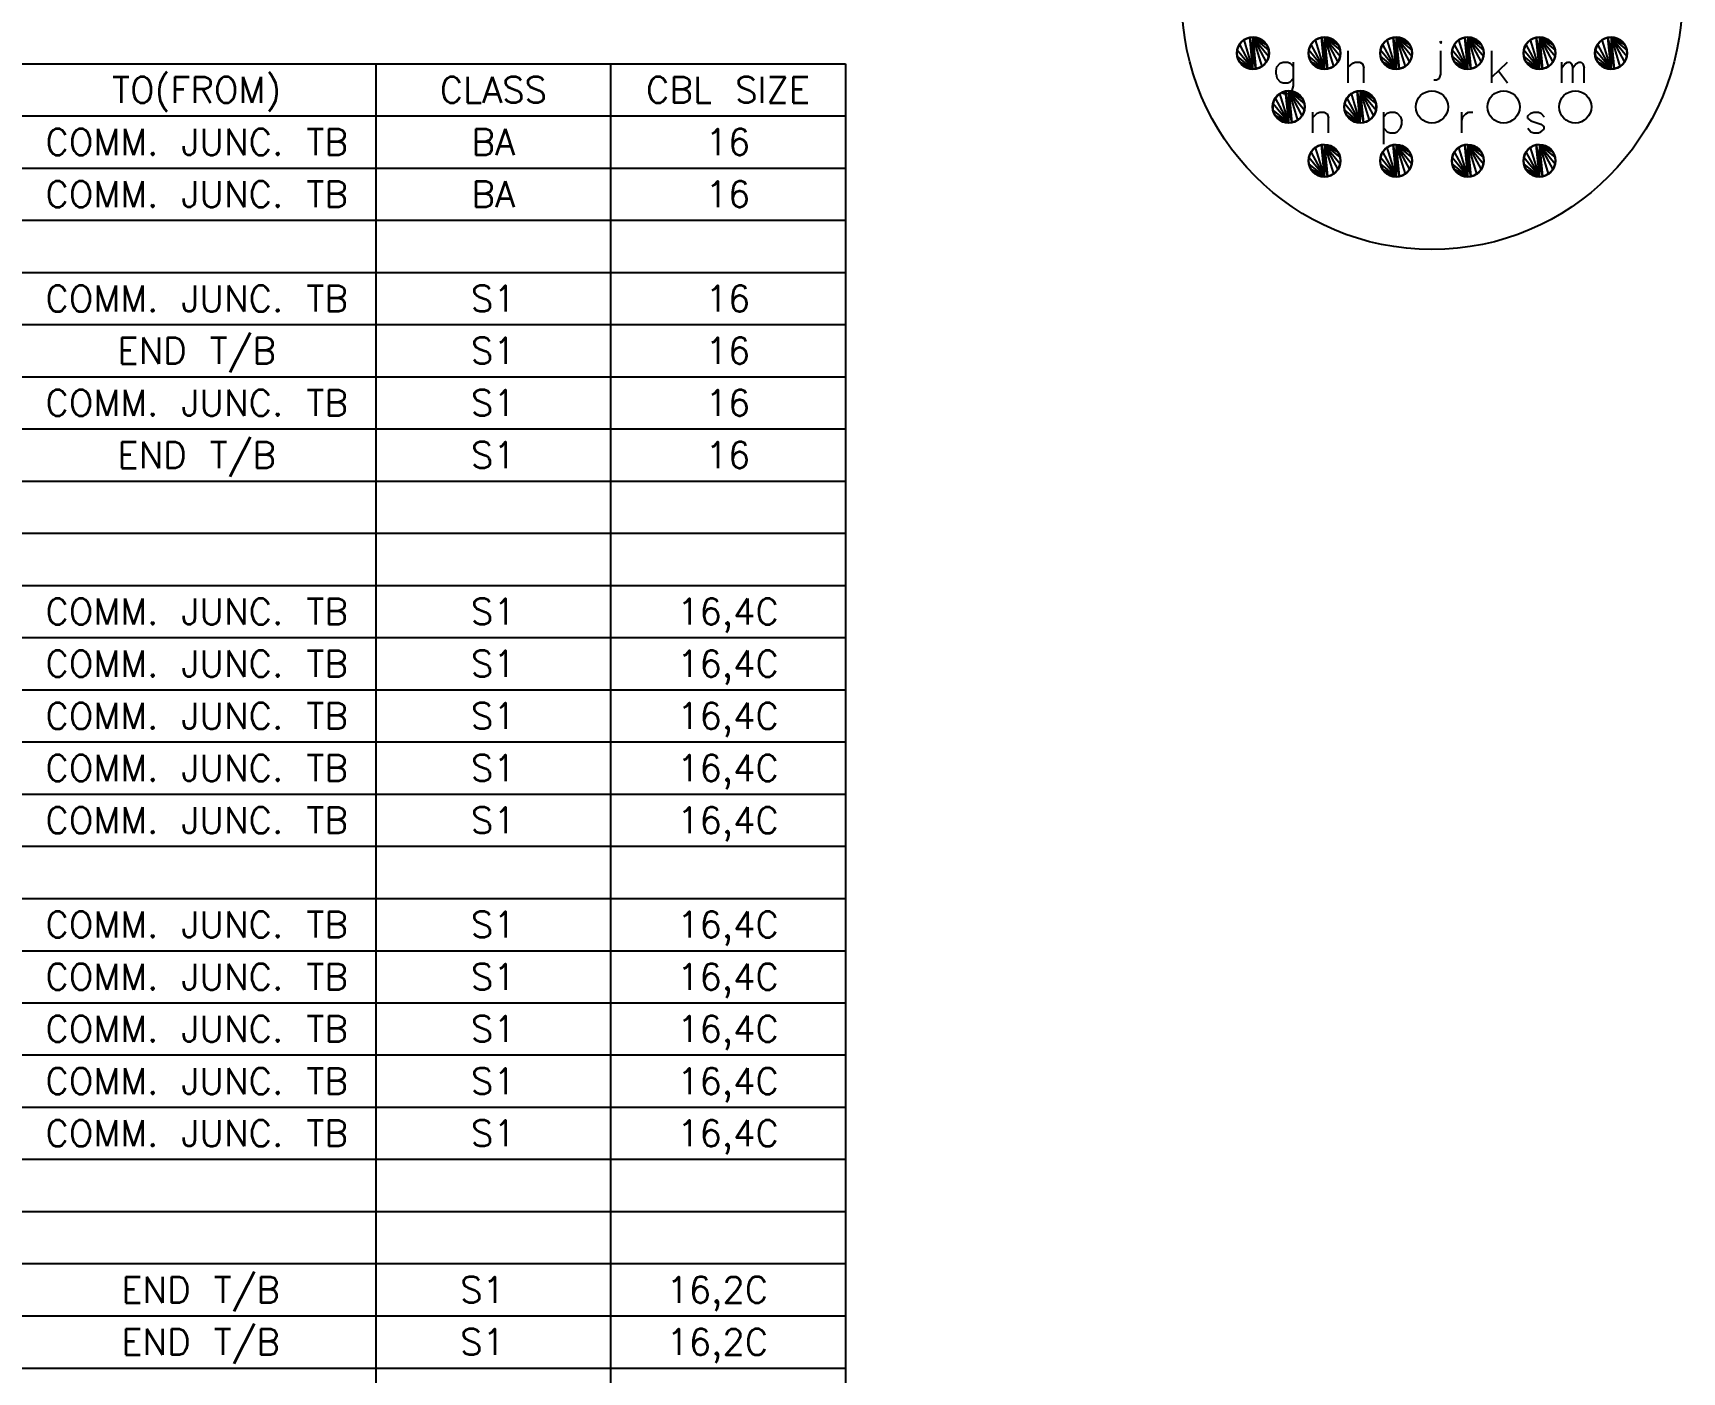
# Model space of a CAD drawing. Header units: millimetres. Extents: x 1063 to 1621, y 404 to 836.
# Drawn here: x 1199.6 to 1363.5, y 625.8 to 758.9 of the extents above; entities that cross this region are included whole.
import ezdxf
from ezdxf.enums import TextEntityAlignment as Align

# ---------------------------------------------------------------- set-up
doc = ezdxf.new("R2010")
doc.units = ezdxf.units.MM
doc.styles.get("Standard").update_dxf_attribs({"font": 'txt.shx', "bigfont": 'whgtxt.shx'})

msp = doc.modelspace()

# ---------------------------------------------------------------- linework, layer by layer
at = {"color": 7, "linetype": 'Continuous'}
for p, q in [((1320.55, 758.44), (1320.86, 756.88)), ((1320.55, 758.44), (1320.86, 756.88)), ((1327.66, 758.44), (1327.97, 756.88)), ((1327.66, 758.44), (1327.97, 756.88)), ((1330.32, 753.94), (1330.32, 757.11)), ((1334.78, 758.44), (1335.09, 756.88)), ((1334.78, 758.44), (1335.09, 756.88)), ((1339.44, 757.98), (1339.52, 758.08)), ((1339.44, 757.98), (1339.52, 757.88)), ((1339.52, 758.08), (1339.6, 757.98)), ((1339.52, 757.88), (1339.6, 757.98)), ((1339.52, 754.81), (1339.52, 757.11)), ((1341.9, 758.44), (1342.21, 756.88)), ((1341.9, 758.44), (1342.21, 756.88)), ((1344.6, 753.94), (1344.6, 757.11)), ((1349.02, 758.44), (1349.33, 756.88)), ((1349.02, 758.44), (1349.33, 756.88)), ((1356.14, 758.44), (1356.45, 756.88)), ((1356.14, 758.44), (1356.45, 756.88)), ((1320.86, 756.88), (1321.16, 755.32)), ((1320.86, 756.88), (1321.16, 755.32)), ((1323.16, 755.12), (1323.24, 755.53)), ((1323.24, 755.53), (1323.57, 755.89)), ((1323.57, 755.89), (1323.86, 755.99)), ((1323.86, 755.99), (1324.31, 755.99)), ((1324.31, 755.99), (1324.55, 755.89)), ((1324.55, 755.89), (1324.88, 755.53)), ((1324.88, 753.64), (1324.88, 755.99)), ((1327.97, 756.88), (1328.28, 755.32)), ((1327.97, 756.88), (1328.28, 755.32)), ((1330.32, 755.48), (1330.77, 755.89)), ((1330.77, 755.89), (1331.02, 755.99)), ((1331.02, 755.99), (1331.47, 755.99)), ((1331.47, 755.99), (1331.76, 755.84)), ((1331.76, 755.84), (1331.88, 755.43)), ((1335.09, 756.88), (1335.4, 755.32)), ((1335.09, 756.88), (1335.4, 755.32)), ((1342.21, 756.88), (1342.52, 755.32)), ((1342.21, 756.88), (1342.52, 755.32)), ((1344.6, 754.51), (1346.15, 755.99)), ((1349.33, 756.88), (1349.64, 755.32)), ((1349.33, 756.88), (1349.64, 755.32)), ((1351.55, 753.94), (1351.55, 755.99)), ((1351.55, 755.43), (1351.84, 755.84)), ((1351.84, 755.84), (1352.13, 755.99)), ((1352.13, 755.99), (1352.37, 755.99)), ((1352.37, 755.99), (1352.53, 755.84)), ((1352.53, 755.84), (1352.66, 755.43)), ((1352.66, 755.43), (1352.94, 755.84)), ((1352.94, 755.84), (1353.23, 755.99)), ((1353.23, 755.99), (1353.48, 755.99)), ((1353.48, 755.99), (1353.64, 755.84)), ((1353.64, 755.84), (1353.76, 755.43)), ((1356.45, 756.88), (1356.76, 755.32)), ((1356.45, 756.88), (1356.76, 755.32)), ((1323.16, 754.81), (1323.16, 755.12)), ((1323.16, 754.81), (1323.24, 754.4)), ((1323.24, 754.4), (1323.57, 754.05)), ((1323.57, 754.05), (1323.86, 753.94)), ((1323.86, 753.94), (1324.31, 753.94)), ((1324.31, 753.94), (1324.55, 754.05)), ((1324.55, 754.05), (1324.88, 754.4)), ((1331.88, 753.94), (1331.88, 755.43)), ((1338.83, 754.24), (1339.11, 754.24)), ((1339.11, 754.24), (1339.4, 754.4)), ((1339.4, 754.4), (1339.52, 754.81)), ((1345.25, 755.12), (1346.15, 753.94)), ((1352.66, 753.94), (1352.66, 755.43)), ((1353.76, 753.94), (1353.76, 755.43)), ((1323.65, 753.02), (1323.94, 752.87)), ((1323.94, 752.87), (1324.35, 752.87)), ((1324.11, 753.1), (1324.41, 751.54)), ((1324.11, 753.1), (1324.41, 751.54)), ((1324.35, 752.87), (1324.63, 753.02)), ((1324.63, 753.02), (1324.76, 753.18)), ((1324.76, 753.18), (1324.88, 753.64)), ((1331.22, 753.1), (1331.53, 751.54)), ((1331.22, 753.1), (1331.53, 751.54)), ((1324.41, 751.54), (1324.72, 749.99)), ((1324.41, 751.54), (1324.72, 749.99)), ((1326.8, 748.97), (1326.8, 751.02)), ((1326.8, 750.5), (1327.25, 750.91)), ((1327.25, 750.91), (1327.5, 751.02)), ((1327.5, 751.02), (1327.95, 751.02)), ((1327.95, 751.02), (1328.23, 750.86)), ((1328.23, 750.86), (1328.36, 750.45)), ((1331.53, 751.54), (1331.84, 749.99)), ((1331.53, 751.54), (1331.84, 749.99)), ((1333.88, 747.85), (1333.88, 751.02)), ((1333.88, 750.56), (1334.21, 750.91)), ((1334.21, 750.91), (1334.5, 751.02)), ((1334.5, 751.02), (1334.95, 751.02)), ((1334.95, 751.02), (1335.19, 750.91)), ((1335.19, 750.91), (1335.52, 750.56)), ((1335.52, 750.56), (1335.64, 750.15)), ((1341.61, 748.97), (1341.61, 751.02)), ((1341.61, 750.15), (1341.73, 750.56)), ((1341.73, 750.56), (1342.02, 750.86)), ((1342.02, 750.86), (1342.27, 751.02)), ((1342.27, 751.02), (1342.72, 751.02)), ((1348.16, 750.66), (1348.48, 750.91)), ((1348.16, 750.4), (1348.16, 750.66)), ((1348.48, 750.91), (1348.77, 751.02)), ((1348.77, 751.02), (1349.22, 751.02)), ((1349.22, 751.02), (1349.47, 750.91)), ((1349.47, 750.91), (1349.79, 750.56)), ((1328.36, 748.97), (1328.36, 750.45)), ((1333.88, 749.43), (1334.21, 749.07)), ((1334.21, 749.07), (1334.5, 748.97)), ((1334.5, 748.97), (1334.95, 748.97)), ((1334.95, 748.97), (1335.19, 749.07)), ((1335.19, 749.07), (1335.52, 749.43)), ((1335.52, 749.43), (1335.64, 749.84)), ((1335.64, 749.84), (1335.64, 750.15)), ((1348.16, 750.4), (1348.48, 750.15)), ((1348.16, 749.43), (1348.48, 749.07)), ((1348.48, 750.15), (1348.98, 749.99)), ((1348.48, 749.07), (1348.77, 748.97)), ((1348.77, 748.97), (1349.22, 748.97)), ((1348.98, 749.99), (1349.47, 749.84)), ((1349.22, 748.97), (1349.47, 749.07)), ((1349.47, 749.84), (1349.79, 749.58)), ((1349.47, 749.07), (1349.79, 749.33)), ((1349.79, 749.33), (1349.79, 749.58)), ((1327.66, 747.76), (1327.97, 746.2)), ((1327.66, 747.76), (1327.97, 746.2)), ((1334.78, 747.76), (1335.09, 746.2)), ((1334.78, 747.76), (1335.09, 746.2)), ((1341.9, 747.76), (1342.21, 746.2)), ((1341.9, 747.76), (1342.21, 746.2)), ((1349.02, 747.76), (1349.33, 746.2)), ((1349.02, 747.76), (1349.33, 746.2)), ((1327.97, 746.2), (1328.28, 744.65)), ((1327.97, 746.2), (1328.28, 744.65)), ((1335.09, 746.2), (1335.4, 744.65)), ((1335.09, 746.2), (1335.4, 744.65)), ((1342.21, 746.2), (1342.52, 744.65)), ((1342.21, 746.2), (1342.52, 744.65)), ((1349.33, 746.2), (1349.64, 744.65)), ((1349.33, 746.2), (1349.64, 744.65))]:
    msp.add_line(p, q, dxfattribs=at)
for p, q in [((1123.54, 755.83), (1280.36, 755.83)), ((1233.7, 755.83), (1233.7, 636.6)), ((1257.03, 755.83), (1257.03, 636.6)), ((1280.36, 755.83), (1280.36, 553.66)), ((1123.54, 750.65), (1280.36, 750.65)), ((1123.54, 745.46), (1280.36, 745.46)), ((1123.54, 740.28), (1280.36, 740.28)), ((1123.54, 735.1), (1280.36, 735.1)), ((1123.54, 729.91), (1280.36, 729.91)), ((1123.54, 724.73), (1280.36, 724.73)), ((1123.54, 719.54), (1280.36, 719.54)), ((1123.54, 714.36), (1280.36, 714.36)), ((1123.54, 709.18), (1280.36, 709.18)), ((1123.54, 703.99), (1280.36, 703.99)), ((1123.54, 698.81), (1280.36, 698.81)), ((1123.54, 693.62), (1280.36, 693.62)), ((1123.54, 688.44), (1280.36, 688.44)), ((1123.54, 683.26), (1280.36, 683.26)), ((1123.54, 678.07), (1280.36, 678.07)), ((1123.54, 672.89), (1280.36, 672.89)), ((1123.54, 667.7), (1280.36, 667.7)), ((1123.54, 662.52), (1280.36, 662.52)), ((1123.54, 657.34), (1280.36, 657.34)), ((1123.54, 652.15), (1280.36, 652.15)), ((1123.54, 646.97), (1280.36, 646.97)), ((1123.54, 641.78), (1280.36, 641.78)), ((1233.7, 641.78), (1233.7, 553.66)), ((1257.03, 641.78), (1257.03, 553.66)), ((1123.54, 636.6), (1280.36, 636.6)), ((1123.54, 631.42), (1280.36, 631.42)), ((1123.54, 626.23), (1280.36, 626.23))]:
    msp.add_line(p, q)
for points in [[(1320.86, 755.29), (1319.3, 756.57), (1319.27, 756.88), (1319.3, 757.19)], [(1320.86, 755.29), (1319.3, 757.19), (1319.39, 757.49), (1319.54, 757.76)], [(1320.86, 755.29), (1319.54, 757.76), (1319.73, 758), (1319.97, 758.2)], [(1320.86, 755.29), (1319.97, 758.2), (1320.25, 758.34), (1320.55, 758.44)], [(1320.86, 758.47), (1320.86, 756.88), (1320.55, 758.44)], [(1320.86, 755.29), (1320.55, 758.44), (1320.86, 756.88)], [(1320.86, 758.47), (1321.16, 758.44), (1321.46, 758.34), (1321.74, 758.2)], [(1320.86, 758.47), (1321.74, 758.2), (1321.98, 758), (1322.17, 757.76)], [(1320.86, 758.47), (1322.17, 757.76), (1322.32, 757.49), (1322.41, 757.19)], [(1320.86, 758.47), (1322.41, 757.19), (1322.44, 756.88), (1322.41, 756.57)], [(1320.86, 758.47), (1322.41, 756.57), (1322.32, 756.27), (1322.17, 756)], [(1320.86, 758.47), (1322.17, 756), (1321.98, 755.76), (1321.74, 755.56)], [(1320.86, 758.47), (1321.74, 755.56), (1321.46, 755.42), (1321.16, 755.32)], [(1320.86, 758.47), (1321.16, 755.32), (1320.86, 756.88)], [(1327.97, 755.29), (1326.42, 756.57), (1326.39, 756.88), (1326.42, 757.19)], [(1327.97, 755.29), (1326.42, 757.19), (1326.51, 757.49), (1326.66, 757.76)], [(1327.97, 755.29), (1326.66, 757.76), (1326.85, 758), (1327.09, 758.2)], [(1327.97, 755.29), (1327.09, 758.2), (1327.37, 758.34), (1327.66, 758.44)], [(1327.97, 758.47), (1327.97, 756.88), (1327.66, 758.44)], [(1327.97, 755.29), (1327.66, 758.44), (1327.97, 756.88)], [(1327.97, 758.47), (1328.28, 758.44), (1328.58, 758.34), (1328.86, 758.2)], [(1327.97, 758.47), (1328.86, 758.2), (1329.1, 758), (1329.29, 757.76)], [(1327.97, 758.47), (1329.29, 757.76), (1329.44, 757.49), (1329.53, 757.19)], [(1327.97, 758.47), (1329.53, 757.19), (1329.56, 756.88), (1329.53, 756.57)], [(1327.97, 758.47), (1329.53, 756.57), (1329.44, 756.27), (1329.29, 756)], [(1327.97, 758.47), (1329.29, 756), (1329.1, 755.76), (1328.86, 755.56)], [(1327.97, 758.47), (1328.86, 755.56), (1328.58, 755.42), (1328.28, 755.32)], [(1327.97, 758.47), (1328.28, 755.32), (1327.97, 756.88)], [(1335.09, 755.29), (1333.54, 756.57), (1333.51, 756.88), (1333.54, 757.19)], [(1335.09, 755.29), (1333.54, 757.19), (1333.63, 757.49), (1333.77, 757.76)], [(1335.09, 755.29), (1333.77, 757.76), (1333.97, 758), (1334.21, 758.2)], [(1335.09, 755.29), (1334.21, 758.2), (1334.49, 758.34), (1334.78, 758.44)], [(1335.09, 758.47), (1335.09, 756.88), (1334.78, 758.44)], [(1335.09, 755.29), (1334.78, 758.44), (1335.09, 756.88)], [(1335.09, 758.47), (1335.4, 758.44), (1335.7, 758.34), (1335.97, 758.2)], [(1335.09, 758.47), (1335.97, 758.2), (1336.21, 758), (1336.41, 757.76)], [(1335.09, 758.47), (1336.41, 757.76), (1336.56, 757.49), (1336.65, 757.19)], [(1335.09, 758.47), (1336.65, 757.19), (1336.68, 756.88), (1336.65, 756.57)], [(1335.09, 758.47), (1336.65, 756.57), (1336.56, 756.27), (1336.41, 756)], [(1335.09, 758.47), (1336.41, 756), (1336.21, 755.76), (1335.97, 755.56)], [(1335.09, 758.47), (1335.97, 755.56), (1335.7, 755.42), (1335.4, 755.32)], [(1335.09, 758.47), (1335.4, 755.32), (1335.09, 756.88)], [(1342.21, 755.29), (1340.66, 756.57), (1340.63, 756.88), (1340.66, 757.19)], [(1342.21, 755.29), (1340.66, 757.19), (1340.75, 757.49), (1340.89, 757.76)], [(1342.21, 755.29), (1340.89, 757.76), (1341.09, 758), (1341.33, 758.2)], [(1342.21, 755.29), (1341.33, 758.2), (1341.6, 758.34), (1341.9, 758.44)], [(1342.21, 758.47), (1342.21, 756.88), (1341.9, 758.44)], [(1342.21, 755.29), (1341.9, 758.44), (1342.21, 756.88)], [(1342.21, 758.47), (1342.52, 758.44), (1342.82, 758.34), (1343.09, 758.2)], [(1342.21, 758.47), (1343.09, 758.2), (1343.33, 758), (1343.53, 757.76)], [(1342.21, 758.47), (1343.53, 757.76), (1343.68, 757.49), (1343.77, 757.19)], [(1342.21, 758.47), (1343.77, 757.19), (1343.8, 756.88), (1343.77, 756.57)], [(1342.21, 758.47), (1343.77, 756.57), (1343.68, 756.27), (1343.53, 756)], [(1342.21, 758.47), (1343.53, 756), (1343.33, 755.76), (1343.09, 755.56)], [(1342.21, 758.47), (1343.09, 755.56), (1342.82, 755.42), (1342.52, 755.32)], [(1342.21, 758.47), (1342.52, 755.32), (1342.21, 756.88)], [(1349.33, 755.29), (1347.77, 756.57), (1347.74, 756.88), (1347.77, 757.19)], [(1349.33, 755.29), (1347.77, 757.19), (1347.87, 757.49), (1348.01, 757.76)], [(1349.33, 755.29), (1348.01, 757.76), (1348.21, 758), (1348.45, 758.2)], [(1349.33, 755.29), (1348.45, 758.2), (1348.72, 758.34), (1349.02, 758.44)], [(1349.33, 758.47), (1349.33, 756.88), (1349.02, 758.44)], [(1349.33, 755.29), (1349.02, 758.44), (1349.33, 756.88)], [(1349.33, 758.47), (1349.64, 758.44), (1349.94, 758.34), (1350.21, 758.2)], [(1349.33, 758.47), (1350.21, 758.2), (1350.45, 758), (1350.65, 757.76)], [(1349.33, 758.47), (1350.65, 757.76), (1350.8, 757.49), (1350.89, 757.19)], [(1349.33, 758.47), (1350.89, 757.19), (1350.92, 756.88), (1350.89, 756.57)], [(1349.33, 758.47), (1350.89, 756.57), (1350.8, 756.27), (1350.65, 756)], [(1349.33, 758.47), (1350.65, 756), (1350.45, 755.76), (1350.21, 755.56)], [(1349.33, 758.47), (1350.21, 755.56), (1349.94, 755.42), (1349.64, 755.32)], [(1349.33, 758.47), (1349.64, 755.32), (1349.33, 756.88)], [(1356.45, 755.29), (1354.89, 756.57), (1354.86, 756.88), (1354.89, 757.19)], [(1356.45, 755.29), (1354.89, 757.19), (1354.98, 757.49), (1355.13, 757.76)], [(1356.45, 755.29), (1355.13, 757.76), (1355.33, 758), (1355.57, 758.2)], [(1356.45, 755.29), (1355.57, 758.2), (1355.84, 758.34), (1356.14, 758.44)], [(1356.45, 758.47), (1356.45, 756.88), (1356.14, 758.44)], [(1356.45, 755.29), (1356.14, 758.44), (1356.45, 756.88)], [(1356.45, 758.47), (1356.76, 758.44), (1357.06, 758.34), (1357.33, 758.2)], [(1356.45, 758.47), (1357.33, 758.2), (1357.57, 758), (1357.77, 757.76)], [(1356.45, 758.47), (1357.77, 757.76), (1357.91, 757.49), (1358, 757.19)], [(1356.45, 758.47), (1358, 757.19), (1358.03, 756.88), (1358, 756.57)], [(1356.45, 758.47), (1358, 756.57), (1357.91, 756.27), (1357.77, 756)], [(1356.45, 758.47), (1357.77, 756), (1357.57, 755.76), (1357.33, 755.56)], [(1356.45, 758.47), (1357.33, 755.56), (1357.06, 755.42), (1356.76, 755.32)], [(1356.45, 758.47), (1356.76, 755.32), (1356.45, 756.88)], [(1320.86, 755.29), (1319.54, 756), (1319.39, 756.27), (1319.3, 756.57)], [(1320.86, 755.29), (1319.97, 755.56), (1319.73, 755.76), (1319.54, 756)], [(1320.86, 755.29), (1320.55, 755.32), (1320.25, 755.42), (1319.97, 755.56)], [(1320.86, 755.29), (1320.86, 756.88), (1321.16, 755.32)], [(1327.97, 755.29), (1326.66, 756), (1326.51, 756.27), (1326.42, 756.57)], [(1327.97, 755.29), (1327.09, 755.56), (1326.85, 755.76), (1326.66, 756)], [(1327.97, 755.29), (1327.66, 755.32), (1327.37, 755.42), (1327.09, 755.56)], [(1327.97, 755.29), (1327.97, 756.88), (1328.28, 755.32)], [(1335.09, 755.29), (1333.77, 756), (1333.63, 756.27), (1333.54, 756.57)], [(1335.09, 755.29), (1334.21, 755.56), (1333.97, 755.76), (1333.77, 756)], [(1335.09, 755.29), (1334.78, 755.32), (1334.49, 755.42), (1334.21, 755.56)], [(1335.09, 755.29), (1335.09, 756.88), (1335.4, 755.32)], [(1342.21, 755.29), (1340.89, 756), (1340.75, 756.27), (1340.66, 756.57)], [(1342.21, 755.29), (1341.33, 755.56), (1341.09, 755.76), (1340.89, 756)], [(1342.21, 755.29), (1341.9, 755.32), (1341.6, 755.42), (1341.33, 755.56)], [(1342.21, 755.29), (1342.21, 756.88), (1342.52, 755.32)], [(1349.33, 755.29), (1348.01, 756), (1347.87, 756.27), (1347.77, 756.57)], [(1349.33, 755.29), (1348.45, 755.56), (1348.21, 755.76), (1348.01, 756)], [(1349.33, 755.29), (1349.02, 755.32), (1348.72, 755.42), (1348.45, 755.56)], [(1349.33, 755.29), (1349.33, 756.88), (1349.64, 755.32)], [(1356.45, 755.29), (1355.13, 756), (1354.98, 756.27), (1354.89, 756.57)], [(1356.45, 755.29), (1355.57, 755.56), (1355.33, 755.76), (1355.13, 756)], [(1356.45, 755.29), (1356.14, 755.32), (1355.84, 755.42), (1355.57, 755.56)], [(1356.45, 755.29), (1356.45, 756.88), (1356.76, 755.32)], [(1324.41, 749.96), (1322.86, 751.85), (1322.95, 752.15), (1323.1, 752.42)], [(1324.41, 749.96), (1323.1, 752.42), (1323.29, 752.66), (1323.53, 752.86)], [(1324.41, 749.96), (1323.53, 752.86), (1323.81, 753.01), (1324.11, 753.1)], [(1324.41, 753.13), (1324.41, 751.54), (1324.11, 753.1)], [(1324.41, 749.96), (1324.11, 753.1), (1324.41, 751.54)], [(1324.41, 753.13), (1324.72, 753.1), (1325.02, 753.01), (1325.3, 752.86)], [(1324.41, 753.13), (1325.3, 752.86), (1325.54, 752.66), (1325.73, 752.42)], [(1324.41, 753.13), (1325.73, 752.42), (1325.88, 752.15), (1325.97, 751.85)], [(1324.41, 753.13), (1325.97, 751.85), (1326, 751.54), (1325.97, 751.23)], [(1324.41, 753.13), (1325.97, 751.23), (1325.88, 750.93), (1325.73, 750.66)], [(1324.41, 753.13), (1325.73, 750.66), (1325.54, 750.42), (1325.3, 750.22)], [(1324.41, 753.13), (1325.3, 750.22), (1325.02, 750.08), (1324.72, 749.99)], [(1324.41, 753.13), (1324.72, 749.99), (1324.41, 751.54)], [(1331.53, 749.96), (1329.98, 751.85), (1330.07, 752.15), (1330.22, 752.42)], [(1331.53, 749.96), (1330.22, 752.42), (1330.41, 752.66), (1330.65, 752.86)], [(1331.53, 749.96), (1330.65, 752.86), (1330.93, 753.01), (1331.22, 753.1)], [(1331.53, 753.13), (1331.53, 751.54), (1331.22, 753.1)], [(1331.53, 749.96), (1331.22, 753.1), (1331.53, 751.54)], [(1331.53, 753.13), (1331.84, 753.1), (1332.14, 753.01), (1332.41, 752.86)], [(1331.53, 753.13), (1332.41, 752.86), (1332.65, 752.66), (1332.85, 752.42)], [(1331.53, 753.13), (1332.85, 752.42), (1333, 752.15), (1333.09, 751.85)], [(1331.53, 753.13), (1333.09, 751.85), (1333.12, 751.54), (1333.09, 751.23)], [(1331.53, 753.13), (1333.09, 751.23), (1333, 750.93), (1332.85, 750.66)], [(1331.53, 753.13), (1332.85, 750.66), (1332.65, 750.42), (1332.41, 750.22)], [(1331.53, 753.13), (1332.41, 750.22), (1332.14, 750.08), (1331.84, 749.99)], [(1331.53, 753.13), (1331.84, 749.99), (1331.53, 751.54)], [(1324.41, 749.96), (1322.86, 751.23), (1322.83, 751.54), (1322.86, 751.85)], [(1324.41, 749.96), (1323.1, 750.66), (1322.95, 750.93), (1322.86, 751.23)], [(1324.41, 749.96), (1323.53, 750.22), (1323.29, 750.42), (1323.1, 750.66)], [(1324.41, 749.96), (1324.41, 751.54), (1324.72, 749.99)], [(1331.53, 749.96), (1329.98, 751.23), (1329.95, 751.54), (1329.98, 751.85)], [(1331.53, 749.96), (1330.22, 750.66), (1330.07, 750.93), (1329.98, 751.23)], [(1331.53, 749.96), (1330.65, 750.22), (1330.41, 750.42), (1330.22, 750.66)], [(1331.53, 749.96), (1331.53, 751.54), (1331.84, 749.99)], [(1324.41, 749.96), (1324.11, 749.99), (1323.81, 750.08), (1323.53, 750.22)], [(1331.53, 749.96), (1331.22, 749.99), (1330.93, 750.08), (1330.65, 750.22)], [(1327.97, 744.62), (1326.66, 747.08), (1326.85, 747.32), (1327.09, 747.52)], [(1327.97, 744.62), (1327.09, 747.52), (1327.37, 747.67), (1327.66, 747.76)], [(1327.97, 747.79), (1327.97, 746.2), (1327.66, 747.76)], [(1327.97, 744.62), (1327.66, 747.76), (1327.97, 746.2)], [(1327.97, 747.79), (1328.28, 747.76), (1328.58, 747.67), (1328.86, 747.52)], [(1327.97, 747.79), (1328.86, 747.52), (1329.1, 747.32), (1329.29, 747.08)], [(1327.97, 747.79), (1329.29, 747.08), (1329.44, 746.81), (1329.53, 746.51)], [(1327.97, 747.79), (1329.53, 746.51), (1329.56, 746.2), (1329.53, 745.89)], [(1327.97, 747.79), (1329.53, 745.89), (1329.44, 745.6), (1329.29, 745.32)], [(1327.97, 747.79), (1329.29, 745.32), (1329.1, 745.08), (1328.86, 744.88)], [(1327.97, 747.79), (1328.86, 744.88), (1328.58, 744.74), (1328.28, 744.65)], [(1327.97, 747.79), (1328.28, 744.65), (1327.97, 746.2)], [(1335.09, 744.62), (1333.77, 747.08), (1333.97, 747.32), (1334.21, 747.52)], [(1335.09, 744.62), (1334.21, 747.52), (1334.49, 747.67), (1334.78, 747.76)], [(1335.09, 747.79), (1335.09, 746.2), (1334.78, 747.76)], [(1335.09, 744.62), (1334.78, 747.76), (1335.09, 746.2)], [(1335.09, 747.79), (1335.4, 747.76), (1335.7, 747.67), (1335.97, 747.52)], [(1335.09, 747.79), (1335.97, 747.52), (1336.21, 747.32), (1336.41, 747.08)], [(1335.09, 747.79), (1336.41, 747.08), (1336.56, 746.81), (1336.65, 746.51)], [(1335.09, 747.79), (1336.65, 746.51), (1336.68, 746.2), (1336.65, 745.89)], [(1335.09, 747.79), (1336.65, 745.89), (1336.56, 745.6), (1336.41, 745.32)], [(1335.09, 747.79), (1336.41, 745.32), (1336.21, 745.08), (1335.97, 744.88)], [(1335.09, 747.79), (1335.97, 744.88), (1335.7, 744.74), (1335.4, 744.65)], [(1335.09, 747.79), (1335.4, 744.65), (1335.09, 746.2)], [(1342.21, 744.62), (1340.89, 747.08), (1341.09, 747.32), (1341.33, 747.52)], [(1342.21, 744.62), (1341.33, 747.52), (1341.6, 747.67), (1341.9, 747.76)], [(1342.21, 747.79), (1342.21, 746.2), (1341.9, 747.76)], [(1342.21, 744.62), (1341.9, 747.76), (1342.21, 746.2)], [(1342.21, 747.79), (1342.52, 747.76), (1342.82, 747.67), (1343.09, 747.52)], [(1342.21, 747.79), (1343.09, 747.52), (1343.33, 747.32), (1343.53, 747.08)], [(1342.21, 747.79), (1343.53, 747.08), (1343.68, 746.81), (1343.77, 746.51)], [(1342.21, 747.79), (1343.77, 746.51), (1343.8, 746.2), (1343.77, 745.89)], [(1342.21, 747.79), (1343.77, 745.89), (1343.68, 745.6), (1343.53, 745.32)], [(1342.21, 747.79), (1343.53, 745.32), (1343.33, 745.08), (1343.09, 744.88)], [(1342.21, 747.79), (1343.09, 744.88), (1342.82, 744.74), (1342.52, 744.65)], [(1342.21, 747.79), (1342.52, 744.65), (1342.21, 746.2)], [(1349.33, 744.62), (1348.01, 747.08), (1348.21, 747.32), (1348.45, 747.52)], [(1349.33, 744.62), (1348.45, 747.52), (1348.72, 747.67), (1349.02, 747.76)], [(1349.33, 747.79), (1349.33, 746.2), (1349.02, 747.76)], [(1349.33, 744.62), (1349.02, 747.76), (1349.33, 746.2)], [(1349.33, 747.79), (1349.64, 747.76), (1349.94, 747.67), (1350.21, 747.52)], [(1349.33, 747.79), (1350.21, 747.52), (1350.45, 747.32), (1350.65, 747.08)], [(1349.33, 747.79), (1350.65, 747.08), (1350.8, 746.81), (1350.89, 746.51)], [(1349.33, 747.79), (1350.89, 746.51), (1350.92, 746.2), (1350.89, 745.89)], [(1349.33, 747.79), (1350.89, 745.89), (1350.8, 745.6), (1350.65, 745.32)], [(1349.33, 747.79), (1350.65, 745.32), (1350.45, 745.08), (1350.21, 744.88)], [(1349.33, 747.79), (1350.21, 744.88), (1349.94, 744.74), (1349.64, 744.65)], [(1349.33, 747.79), (1349.64, 744.65), (1349.33, 746.2)], [(1327.97, 744.62), (1326.42, 745.89), (1326.39, 746.2), (1326.42, 746.51)], [(1327.97, 744.62), (1326.42, 746.51), (1326.51, 746.81), (1326.66, 747.08)], [(1327.97, 744.62), (1326.66, 745.32), (1326.51, 745.6), (1326.42, 745.89)], [(1327.97, 744.62), (1327.97, 746.2), (1328.28, 744.65)], [(1335.09, 744.62), (1333.54, 745.89), (1333.51, 746.2), (1333.54, 746.51)], [(1335.09, 744.62), (1333.54, 746.51), (1333.63, 746.81), (1333.77, 747.08)], [(1335.09, 744.62), (1333.77, 745.32), (1333.63, 745.6), (1333.54, 745.89)], [(1335.09, 744.62), (1335.09, 746.2), (1335.4, 744.65)], [(1342.21, 744.62), (1340.66, 745.89), (1340.63, 746.2), (1340.66, 746.51)], [(1342.21, 744.62), (1340.66, 746.51), (1340.75, 746.81), (1340.89, 747.08)], [(1342.21, 744.62), (1340.89, 745.32), (1340.75, 745.6), (1340.66, 745.89)], [(1342.21, 744.62), (1342.21, 746.2), (1342.52, 744.65)], [(1349.33, 744.62), (1347.77, 745.89), (1347.74, 746.2), (1347.77, 746.51)], [(1349.33, 744.62), (1347.77, 746.51), (1347.87, 746.81), (1348.01, 747.08)], [(1349.33, 744.62), (1348.01, 745.32), (1347.87, 745.6), (1347.77, 745.89)], [(1349.33, 744.62), (1349.33, 746.2), (1349.64, 744.65)], [(1327.97, 744.62), (1327.09, 744.88), (1326.85, 745.08), (1326.66, 745.32)], [(1327.97, 744.62), (1327.66, 744.65), (1327.37, 744.74), (1327.09, 744.88)], [(1335.09, 744.62), (1334.21, 744.88), (1333.97, 745.08), (1333.77, 745.32)], [(1335.09, 744.62), (1334.78, 744.65), (1334.49, 744.74), (1334.21, 744.88)], [(1342.21, 744.62), (1341.33, 744.88), (1341.09, 745.08), (1340.89, 745.32)], [(1342.21, 744.62), (1341.9, 744.65), (1341.6, 744.74), (1341.33, 744.88)], [(1349.33, 744.62), (1348.45, 744.88), (1348.21, 745.08), (1348.01, 745.32)], [(1349.33, 744.62), (1349.02, 744.65), (1348.72, 744.74), (1348.45, 744.88)]]:
    msp.add_lwpolyline(points, dxfattribs=at)
for centre, radius in [((1338.65, 762.22), 24.85), ((1320.86, 756.88), 1.6), ((1327.97, 756.88), 1.6), ((1335.09, 756.88), 1.6), ((1349.33, 756.88), 1.6), ((1356.45, 756.88), 1.6), ((1324.41, 751.54), 1.6), ((1331.53, 751.54), 1.6), ((1338.65, 751.54), 1.6), ((1345.77, 751.54), 1.6), ((1352.89, 751.54), 1.6), ((1327.97, 746.2), 1.6), ((1335.09, 746.2), 1.6), ((1342.21, 746.2), 1.6), ((1349.33, 746.2), 1.6)]:
    msp.add_circle(centre, radius, dxfattribs=at)
for centre, start, end in [((1320.86, 756.88), 101.25, 281.25), ((1320.86, 756.88), 281.25, 101.25), ((1327.97, 756.88), 101.25, 281.25), ((1327.97, 756.88), 281.25, 101.25), ((1335.09, 756.88), 101.25, 281.25), ((1335.09, 756.88), 281.25, 101.25), ((1342.21, 756.88), 101.25, 281.25), ((1342.21, 756.88), 281.25, 101.25), ((1349.33, 756.88), 101.25, 281.25), ((1349.33, 756.88), 281.25, 101.25), ((1356.45, 756.88), 101.25, 281.25), ((1356.45, 756.88), 281.25, 101.25), ((1324.41, 751.54), 101.25, 281.25), ((1324.41, 751.54), 281.25, 101.25), ((1331.53, 751.54), 101.25, 281.25), ((1331.53, 751.54), 281.25, 101.25), ((1327.97, 746.2), 101.25, 281.25), ((1327.97, 746.2), 281.25, 101.25), ((1335.09, 746.2), 101.25, 281.25), ((1335.09, 746.2), 281.25, 101.25), ((1342.21, 746.2), 101.25, 281.25), ((1342.21, 746.2), 281.25, 101.25), ((1349.33, 746.2), 101.25, 281.25), ((1349.33, 746.2), 281.25, 101.25)]:
    msp.add_arc(centre, 1.59, start, end, dxfattribs=at)

# ---------------------------------------------------------------- texts
for s, p in [('TO(FROM)', (1215.88, 753.24)), ('CLASS', (1245.37, 753.24)), ('CBL SIZE', (1268.69, 753.24)), ('COMM. JUNC. TB', (1215.88, 748.06)), ('BA', (1245.37, 748.06)), ('16', (1268.69, 748.06)), ('COMM. JUNC. TB', (1215.88, 742.87)), ('BA', (1245.37, 742.87)), ('16', (1268.69, 742.87)), ('COMM. JUNC. TB', (1215.88, 732.5)), ('S1', (1245.37, 732.5)), ('16', (1268.69, 732.5)), ('END T/B', (1215.88, 727.32)), ('S1', (1245.37, 727.32)), ('16', (1268.69, 727.32)), ('COMM. JUNC. TB', (1215.88, 722.14)), ('S1', (1245.37, 722.14)), ('16', (1268.69, 722.14)), ('END T/B', (1215.88, 716.95)), ('S1', (1245.37, 716.95)), ('16', (1268.69, 716.95)), ('COMM. JUNC. TB', (1215.88, 701.4)), ('S1', (1245.37, 701.4)), ('16,4C', (1268.69, 701.4)), ('COMM. JUNC. TB', (1215.88, 696.22)), ('S1', (1245.37, 696.22)), ('16,4C', (1268.69, 696.22)), ('COMM. JUNC. TB', (1215.88, 691.03)), ('S1', (1245.37, 691.03)), ('16,4C', (1268.69, 691.03)), ('COMM. JUNC. TB', (1215.88, 685.85)), ('S1', (1245.37, 685.85)), ('16,4C', (1268.69, 685.85)), ('COMM. JUNC. TB', (1215.88, 680.66)), ('S1', (1245.37, 680.66)), ('16,4C', (1268.69, 680.66)), ('COMM. JUNC. TB', (1215.88, 670.3)), ('S1', (1245.37, 670.3)), ('16,4C', (1268.69, 670.3)), ('COMM. JUNC. TB', (1215.88, 665.11)), ('S1', (1245.37, 665.11)), ('16,4C', (1268.69, 665.11)), ('COMM. JUNC. TB', (1215.88, 659.93)), ('S1', (1245.37, 659.93)), ('16,4C', (1268.69, 659.93)), ('COMM. JUNC. TB', (1215.88, 654.74)), ('S1', (1245.37, 654.74)), ('16,4C', (1268.69, 654.74)), ('COMM. JUNC. TB', (1215.88, 649.56)), ('S1', (1245.37, 649.56)), ('16,4C', (1268.69, 649.56)), ('END T/B', (1216.27, 634.01)), ('S1', (1244.3, 634.01)), ('16,2C', (1267.63, 634.01)), ('END T/B', (1216.27, 628.82)), ('S1', (1244.3, 628.82)), ('16,2C', (1267.63, 628.82))]:
    msp.add_text(s, height=2.592).set_placement(p, align=Align.MIDDLE_CENTER)

doc.saveas('drawing.dxf')
